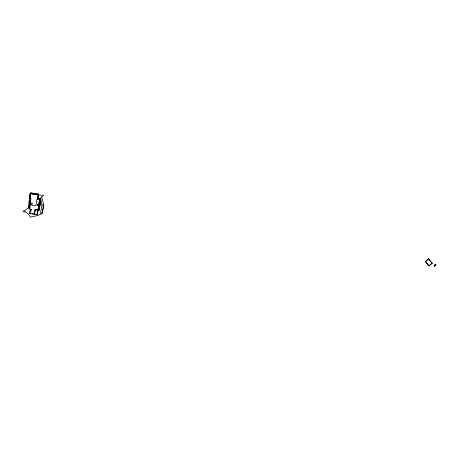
<?xml version="1.0" encoding="UTF-8"?>
<svg xmlns="http://www.w3.org/2000/svg" width="459" height="459" viewBox="0 0 459 459"><rect width="100%" height="100%" fill="white"/><g stroke="black" fill="none" stroke-linecap="round" stroke-linejoin="round"><path stroke-width="0.69" d="M37.81 210.17L38.854 210.342L39.239 209.677L40.708 199.149L37.833 198.69L40.84 198.931L40.329 199.814L37.713 199.395L38.355 194.771L30.506 193.514L29.864 198.133L30.908 198.305L29.732 198.357L30.38 193.732L30.891 192.849L35.337 193.56L35.085 194.008L36.416 194.174M30.254 196.01L30.638 193.291L38.481 194.553L37.839 199.172L40.455 199.59L38.981 210.119L37.936 209.952L37.684 210.394L38.068 210.216M30.294 196.423L30.564 194.513M30.65 193.882L30.764 193.073L35.211 193.784M30.707 194.168L30.891 192.849M29.06 207.129L28.63 207.078L28.699 206.28L30.214 206.527L30.07 207.554L29.026 207.388L29.169 206.361M29.347 207.043L30.546 198.449M29.824 204.301L30.11 202.281M30.288 200.985L30.483 199.579M29.875 213.36L30.483 209L29.307 209.052L30.782 198.523M29.628 207.462L29.307 209.052M29.818 206.091L30.908 198.305M37.19 209.809L35.228 209.499L34.454 214.342L29.749 213.584L30.357 209.218M30.265 211.272L30.524 209.402M30.305 211.674L30.615 209.258L31.665 209.43L31.522 210.457L30.472 210.285M34.454 214.342L35.228 209.499M36.393 194.214L36.645 193.773L38.74 194.111L38.229 194.995L37.581 199.613L38.235 197.703M38.091 198.73L38.74 194.111M37.684 210.394L37.845 209.918L37.202 214.537L31.872 213.682M37.936 209.952L37.328 214.319L35.997 214.101M39.543 199.688L37.202 214.537M38.854 210.342L40.329 199.814M39.113 209.901L40.581 199.372L37.965 198.954L38.613 194.329L36.519 193.996M40.84 198.931L39.273 209.447M29.732 198.357L30.116 197.691M30.013 204.72L35.9 205.907L36.8 199.487L39.417 199.912M29.158 206.372L29.399 205.959M29.026 207.388L30.512 197.995L28.917 208.747L29.169 208.306M29.749 213.584L30.001 213.142M39.79 198.758L37.672 212.551M35.934 210.153L34.712 209.958M425.315 261.659L428.666 258.83L432.126 263.311L428.901 265.916L425.315 261.659L428.666 258.83M428.901 265.916L432.252 263.087M434.065 265.618L435.602 264.258L435.924 265.009L434.512 266.151L434.065 265.618L435.602 264.258M434.512 266.151L435.58 265.17M41.677 197.06L43.639 204.645L43.129 204.915L43.244 207.801L41.964 213.67L40.329 213.096L41.608 207.56L41.626 205.035L42.044 204.921L40.444 198.093L43.616 195.327L36.118 194.685M38.229 194.995L30.208 193.738L29.628 194.123L28.567 207.548L24.132 211.083L22.95 210.974L24.298 212.184L25.015 211.352L27.81 213.515L29.812 215.793L30.185 217.239L38.12 215.38L41.964 213.67L43.238 207.812L43.135 204.909M35.102 209.717L37.718 210.136M435.476 264.476L435.924 265.009M434.191 265.394L434.639 265.927M428.54 259.054L432.126 263.311M425.441 261.435L429.027 265.698M31.705 203.4L31.596 204.169L32.331 204.284L32.44 203.515L31.705 203.4M37.46 204.318L37.282 205.603L38.326 205.77L38.504 204.49L37.46 204.318"/></g></svg>
